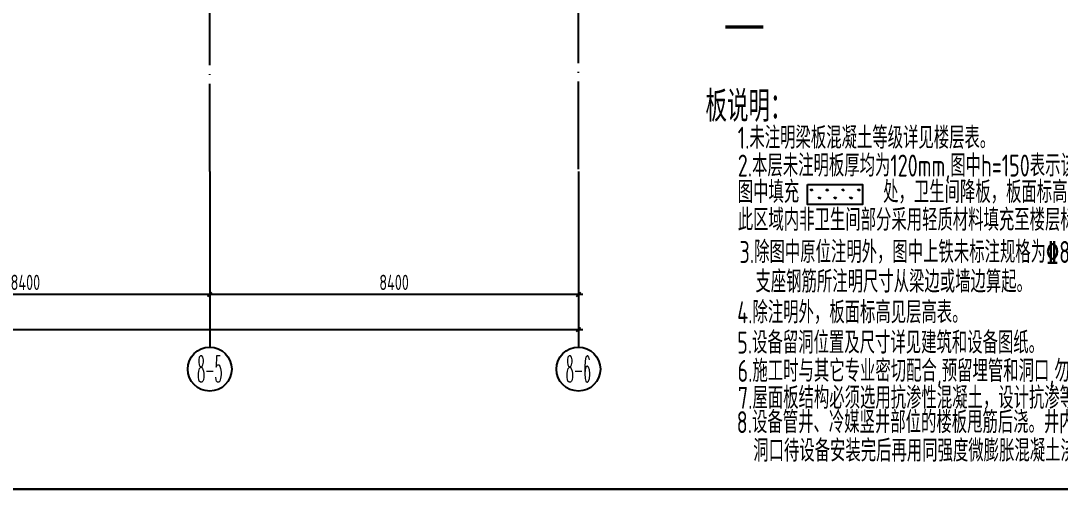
# Model space of a CAD drawing. Extents: x -765033 to 1614171, y -1073 to 729564.
# Drawn here: x 1346849 to 1370530, y 164637 to 175325 of the extents above; entities that cross this region are included whole.
import ezdxf
from ezdxf.enums import TextEntityAlignment as Align

# ---------------------------------------------------------------- set-up
doc = ezdxf.new("R2010")
doc.units = 0
doc.header["$LTSCALE"] = 1000
doc.header["$MEASUREMENT"] = 0
doc.linetypes.add('109-34 轴网$0$L1$0$$AUDIT_BAD_LTYPE1', pattern=[0])
doc.linetypes.add('DOTE', pattern=[2.42, 2, -0.2, 0.02, -0.2])
doc.layers.get('Defpoints').update_dxf_attribs({"color": 167})
for name, color, linetype in [('12', 2, 'Continuous'), ('a-dote', 14, 'DOTE'), ('a-dote-dim', 3, 'Continuous'), ('s-dim', 3, 'Continuous'), ('s-dote-text', 7, 'Continuous'), ('s-hole', 5, 'Continuous'), ('墙柱说明', 7, 'Continuous')]:
    doc.layers.add(name, color=color, linetype=linetype)
doc.styles.add('TSSD_Axis', font='Complex.shx', dxfattribs={"width": 0.7, "bigfont": 'hztxt.shx'})
doc.styles.add('TSSD_Dimension', font='tssdeng.shx', dxfattribs={"width": 0.7, "bigfont": 'Hztxt.shx'})
doc.styles.add('TSSD_Rein', font='Tssdeng.shx', dxfattribs={"width": 0.7, "bigfont": 'Hztxt.shx'})
doc.dimstyles.new('TSSD_100_100', dxfattribs={"dimtxt": 300, "dimasz": 100, "dimexe": 100, "dimexo": 250, "dimgap": 100, "dimtad": 1, "dimdec": 0, "dimzin": 0, "dimdsep": 46, "dimtxsty": 'TSSD_Dimension', "dimblk": 'ARCHTICK', "dimblk1": 'ARCHTICK', "dimblk2": 'ARCHTICK', "dimcen": 0, "dimdle": 100, "dimclrt": 7, "dimadec": 0, "dimazin": 0, "dimtfac": 1, "dimtdec": 0, "dimtix": 1, "dimtmove": 2, "dimatfit": 3, "dimfxl": 1, "dimtolj": 1, "dimtzin": 0, "dimarcsym": 0})

# ---------------------------------------------------------------- blocks, each defined once
blk = doc.blocks.new('图框-A1')
at = {"const_width": 0.5}
blk.add_lwpolyline([(766, 584), (25, 584), (25, 10), (766, 10)], close=True, dxfattribs=at)
blk = doc.blocks.new('_ArchTick')
at = {"color": 0, "linetype": 'ByBlock', "const_width": 0.4}
blk.add_lwpolyline([(-0.5, -0.5), (0.5, 0.5)], dxfattribs=at)
blk = doc.blocks.new('*D1016')
at = {"layer": 'Defpoints', "color": 0, "transparency": 16777216}
for p in [(33600, -6200), (42000, -6200), (33600, -8400)]:
    blk.add_point(p, dxfattribs=at)
at = {"layer": 's-dim', "color": 0, "lineweight": -2, "transparency": 16777216}
for p, q in [((33600, -6450), (33600, -8500)), ((42000, -6450), (42000, -8500)), ((42100, -8400), (33500, -8400))]:
    blk.add_line(p, q, dxfattribs=at)
at = {"layer": 's-dim', "color": 0, "lineweight": -2, "transparency": 16777216, "xscale": 100, "yscale": 100, "zscale": 100, "rotation": 180}
blk.add_blockref('_ArchTick', (33600, -8400), dxfattribs=at)
at = {"layer": 's-dim', "color": 0, "lineweight": -2, "transparency": 16777216, "xscale": 100, "yscale": 100, "zscale": 100}
blk.add_blockref('_ArchTick', (42000, -8400), dxfattribs=at)
at = {"layer": 's-dim', "color": 7, "transparency": 16777216, "insert": (37800, -8125), "char_height": 350, "attachment_point": 5, "style": 'TSSD_Dimension'}
blk.add_mtext('\\A1;8400', dxfattribs=at)
blk = doc.blocks.new('*D1017')
at = {"layer": 'Defpoints', "color": 0, "transparency": 16777216}
for p in [(25200, -6200), (33600, -6200), (25200, -8400)]:
    blk.add_point(p, dxfattribs=at)
at = {"layer": 's-dim', "color": 0, "lineweight": -2, "transparency": 16777216}
for p, q in [((25200, -6450), (25200, -8500)), ((33600, -6450), (33600, -8500)), ((33700, -8400), (25100, -8400))]:
    blk.add_line(p, q, dxfattribs=at)
at = {"layer": 's-dim', "color": 0, "lineweight": -2, "transparency": 16777216, "xscale": 100, "yscale": 100, "zscale": 100, "rotation": 180}
blk.add_blockref('_ArchTick', (25200, -8400), dxfattribs=at)
at = {"layer": 's-dim', "color": 0, "lineweight": -2, "transparency": 16777216, "xscale": 100, "yscale": 100, "zscale": 100}
blk.add_blockref('_ArchTick', (33600, -8400), dxfattribs=at)
at = {"layer": 's-dim', "color": 7, "transparency": 16777216, "insert": (29400, -8125), "char_height": 350, "attachment_point": 5, "style": 'TSSD_Dimension'}
blk.add_mtext('\\A1;8400', dxfattribs=at)
blk = doc.blocks.new('*D1037')
at = {"layer": 'a-dote-dim', "color": 0, "lineweight": -2, "transparency": 16777216}
for p, q in [((0, -5650), (0, -9300)), ((42000, -5650), (42000, -9300)), ((-100, -9200), (42100, -9200))]:
    blk.add_line(p, q, dxfattribs=at)
at = {"layer": 'Defpoints', "color": 0, "transparency": 16777216}
for p in [(0, -5400), (42000, -5400), (42000, -9200)]:
    blk.add_point(p, dxfattribs=at)
at = {"layer": 'a-dote-dim', "color": 0, "lineweight": -2, "transparency": 16777216, "xscale": 100, "yscale": 100, "zscale": 100, "rotation": 180}
blk.add_blockref('_ArchTick', (0, -9200), dxfattribs=at)
at = {"layer": 'a-dote-dim', "color": 0, "lineweight": -2, "transparency": 16777216, "xscale": 100, "yscale": 100, "zscale": 100}
blk.add_blockref('_ArchTick', (42000, -9200), dxfattribs=at)
at = {"layer": 'a-dote-dim', "color": 7, "transparency": 16777216, "insert": (21000, -8925), "char_height": 350, "attachment_point": 5, "style": 'TSSD_Dimension'}
blk.add_mtext('\\A1;42000', dxfattribs=at)
blk = doc.blocks.new('ts_axno')
at = {"color": 0, "linetype": 'ByBlock', "lineweight": -2}
blk.add_circle((0, 0), 0.5, dxfattribs=at)
at = {"color": 0, "linetype": 'ByBlock', "lineweight": -2, "style": 'TSSD_Axis', "width": 0.7}
blk.add_attdef('A', text='', height=0.6, dxfattribs=at).set_placement((0, 0), align=Align.MIDDLE_CENTER)
blk = doc.blocks.new('A$C20B532BF')
at = {"layer": 's-hole'}
h = blk.add_hatch(dxfattribs=at)
h.set_pattern_fill('GRASS', color=256, scale=10)
h.set_pattern_definition([(90, (-196261.06, 15553.87), (-179.605, 179.605), [47.625, -311.585]), (45, (-196261.06, 15553.87), (-179.60512, 179.60512), [47.625, -206.375]), (135, (-196261.06, 15553.87), (-179.60512, -179.60512), [47.625, -206.375])])
h.paths.add_polyline_path([(3558, 4488), (3558, 4034), (2305, 4034), (2305, 4488)])
at = {"layer": '墙柱说明'}
blk.add_lwpolyline([(2305, 4488), (3558, 4488), (3558, 4034), (2305, 4034)], close=True, dxfattribs=at)
at = {"layer": '墙柱说明', "style": 'TSSD_Rein', "width": 0.7}
for s, height, p in [('板说明：', 700, (-23, 5920)), ('1.未注明梁板混凝土等级详见楼层表。', 500, (713, 5304)), ('2.本层未注明板厚均为120mm,图中h=150表示该块板厚150mm，以此类推。', 500, (713, 4671)), ('图中填充         处，卫生间降板，板面标高H-0.050(H为结构楼层标高)', 500, (713, 4069)), ('此区域内非卫生间部分采用轻质材料填充至楼层标高。', 500, (713, 3435)), ('3.除图中原位注明外，图中上铁未标注规格为%%1328@200,下铁未注明为%%1328@200。', 500, (753, 2703)), ('支座钢筋所注明尺寸从梁边或墙边算起。 ', 500, (1116, 2029)), ('4.除注明外，板面标高见层高表。', 500, (699, 1329)), ('5.设备留洞位置及尺寸详见建筑和设备图纸。', 500, (699, 640)), ('6.施工时与其它专业密切配合,预留埋管和洞口,勿遗漏。', 500, (708, -4)), ('7.屋面板结构必须选用抗渗性混凝土，设计抗渗等级不低于P6级。', 500, (716, -618)), ('8.设备管井、冷媒竖井部位的楼板甩筋后浇。井内管道洞口定位详见设备图，', 500, (688, -1172)), ('洞口待设备安装完后再用同强度微膨胀混凝土浇筑,板厚同周围楼板。', 500, (1066, -1820))]:
    blk.add_text(s, height=height, dxfattribs=at).set_placement(p)
blk = doc.blocks.new('A$C45ED3BFD')
at = {"layer": 'a-dote'}
for p, q in [((33600, -5600), (33600, 21350)), ((42000, -5550), (42000, 21400))]:
    blk.add_line(p, q, dxfattribs=at)
at = {"layer": 's-dote-text'}
for p, q in [((33600, -5600), (33600, -9600)), ((42000, -5600), (42000, -9600))]:
    blk.add_line(p, q, dxfattribs=at)
ref = blk.add_blockref('ts_axno', (33600, -10100), dxfattribs=dict(at, xscale=1000, yscale=1000, zscale=1000))
ref.add_attrib('5', '8-5', dxfattribs={"height": 600, "rotation": 360, "style": 'TSSD_Axis', "width": 0.333333}).set_placement((33600, -10100), align=Align.MIDDLE_CENTER)
ref = blk.add_blockref('ts_axno', (42000, -10100), dxfattribs=dict(at, xscale=1000, yscale=1000, zscale=1000))
ref.add_attrib('6', '8-6', dxfattribs={"height": 600, "rotation": 360, "style": 'TSSD_Axis', "width": 0.333333}).set_placement((42000, -10100), align=Align.MIDDLE_CENTER)
at = {"layer": 'a-dote-dim'}
dim = blk.add_linear_dim(base=(42000, -9200), p1=(0, -5400), p2=(42000, -5400), angle=180, dimstyle='TSSD_100_100', dxfattribs=at)
dim.commit()
dim.dimension.update_dxf_attribs({"geometry": '*D1037', "text_midpoint": (21000, -8925)})
at = {"layer": 's-dim'}
for base, p1, p2, picture, middle in [((25200, -8400), (33600, -6200), (25200, -6200), '*D1017', (29400, -8125)), ((33600, -8400), (42000, -6200), (33600, -6200), '*D1016', (37800, -8125))]:
    dim = blk.add_linear_dim(base=base, p1=p1, p2=p2, dimstyle='TSSD_100_100', dxfattribs=at)
    dim.commit()
    dim.dimension.update_dxf_attribs({"geometry": picture, "text_midpoint": middle})

msp = doc.modelspace()

# ---------------------------------------------------------------- linework, layer by layer
at = {"layer": '墙柱说明', "ltscale": 1000, "const_width": 75}
msp.add_lwpolyline([(1362903.9, 175180.2), (1363764.5, 175180.2)], dxfattribs=at)

# ---------------------------------------------------------------- block references
at = {"xscale": 100, "yscale": 100, "zscale": 100}
msp.add_blockref('图框-A1', (1300394.7, 163661.6), dxfattribs=at)
at = {"layer": '12'}
msp.add_blockref('A$C20B532BF', (1362470.7, 167107.4), dxfattribs=at)
at = {"layer": 's-dim', "linetype": '109-34 轴网$0$L1$0$$AUDIT_BAD_LTYPE1'}
msp.add_blockref('A$C45ED3BFD', (1317553.9, 177493.1), dxfattribs=at)

doc.saveas('drawing.dxf')
